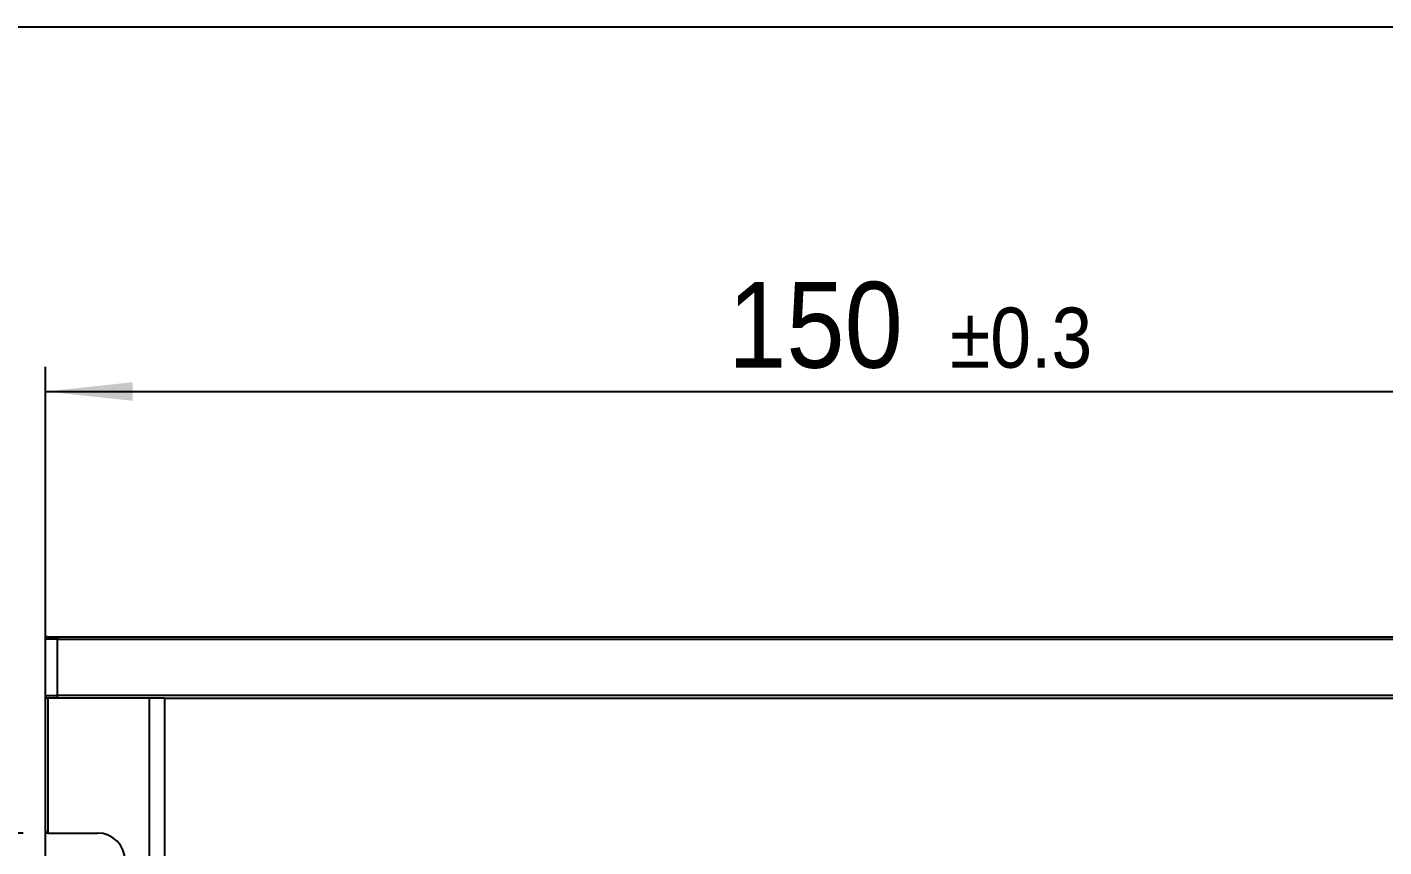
# Model space of a CAD drawing. Header units: millimetres. Extents: x 12 to 584, y 10 to 401.
# Drawn here: x 124.7 to 235.3, y 333.8 to 400.6 of the extents above; entities that cross this region are included whole.
import ezdxf

# ---------------------------------------------------------------- set-up
doc = ezdxf.new("R2010")
doc.units = ezdxf.units.MM
doc.header["$LTSCALE"] = 2
doc.layers.add('尺寸', color=4, linetype='Continuous')
doc.layers.add('草图直线', color=4, linetype='Continuous')
doc.styles.add('SLDTEXTSTYLE3', font='GOTHIC.TTF', dxfattribs={"width": 0.913})
doc.dimstyles.new('SLDDIMSTYLE0', dxfattribs={"dimtxt": 7, "dimasz": 7.112, "dimexe": 0, "dimexo": 0.0625, "dimgap": 1.75, "dimtad": 1, "dimdec": 0, "dimrnd": 1e-09, "dimzin": 12, "dimdsep": 46, "dimtxsty": 'SLDTEXTSTYLE3', "dimsah": 1, "dimcen": 0.09, "dimadec": 0, "dimazin": 3, "dimtol": 1, "dimtp": 0.3, "dimtm": 0.3, "dimtfac": 1, "dimtdec": 1, "dimtofl": 0, "dimtmove": 0, "dimatfit": 3, "dimfxl": 0, "dimfrac": 2, "dimtolj": 1, "dimarcsym": 0})
doc.dimstyles.new('SLDDIMSTYLE2', dxfattribs={"dimtxt": 7, "dimasz": 7.112, "dimexe": 0, "dimexo": 0.0625, "dimgap": 1.75, "dimtad": 1, "dimdec": 1, "dimrnd": 1e-09, "dimzin": 12, "dimdsep": 46, "dimtxsty": 'SLDTEXTSTYLE3', "dimsah": 1, "dimcen": 0.09, "dimadec": 0, "dimazin": 3, "dimtfac": 1, "dimtdec": 1, "dimtmove": 0, "dimatfit": 0, "dimfxl": 0, "dimfrac": 2, "dimtolj": 1, "dimtzin": 12, "dimarcsym": 0})

# ---------------------------------------------------------------- blocks, each defined once
blk = doc.blocks.new('_D')
at = {"layer": '尺寸'}
for p, q in [((126.16, 308.39), (126.16, 372.89)), ((276.16, 308.39), (276.16, 372.89)), ((126.16, 370.89), (276.16, 370.89))]:
    blk.add_line(p, q, dxfattribs=at)
for points in [[(126.16, 370.89), (133.28, 370.13), (133.28, 371.65)], [(276.16, 370.89), (269.05, 371.65), (269.05, 370.13)]]:
    blk.add_solid(points, dxfattribs=at)
at = {"layer": '尺寸', "attachment_point": 1, "style": 'SLDTEXTSTYLE3'}
for s, insert, char_height in [('150', (181.83, 379.83), 7), ('±0.3', (199.93, 377.73), 4.9)]:
    blk.add_mtext(s, dxfattribs=dict(at, insert=insert, char_height=char_height))
blk = doc.blocks.new('_D_2')
at = {"layer": '尺寸'}
for p, q in [((118.33, 334.89), (118.33, 355.82)), ((124.36, 334.89), (116.33, 334.89)), ((118.33, 334.89), (118.33, 330.39)), ((124.36, 330.39), (116.33, 330.39)), ((118.33, 330.39), (118.33, 317.69))]:
    blk.add_line(p, q, dxfattribs=at)
for points in [[(118.33, 334.89), (119.09, 342), (117.57, 342)], [(118.33, 330.39), (117.57, 323.28), (119.09, 323.28)]]:
    blk.add_solid(points, dxfattribs=at)
at = {"layer": '尺寸', "insert": (109.39, 342.89), "char_height": 7, "attachment_point": 1, "rotation": 90, "style": 'SLDTEXTSTYLE3'}
blk.add_mtext('4.5', dxfattribs=at)

msp = doc.modelspace()

# ---------------------------------------------------------------- linework, layer by layer
for p, q in [((127.16, 350.89), (127.16, 350.69)), ((127.16, 350.89), (275.16, 350.89)), ((127.16, 350.69), (126.16, 350.69)), ((126.16, 346.09), (126.16, 350.69)), ((127.16, 350.69), (275.16, 350.69)), ((127.16, 346.09), (127.16, 350.69)), ((126.16, 346.09), (127.16, 346.09)), ((126.16, 335.09), (126.16, 346.09)), ((126.36, 345.89), (126.36, 334.89)), ((127.16, 345.89), (127.16, 346.09)), ((275.16, 346.09), (127.16, 346.09)), ((135.2, 345.89), (127.16, 345.89)), ((134.66, 255.34), (134.66, 345.89)), ((135.86, 345.89), (135.2, 345.89)), ((135.86, 345.89), (135.86, 255.34)), ((135.86, 345.89), (266.46, 345.89)), ((126.36, 334.89), (130.41, 334.89))]:
    msp.add_line(p, q)
for centre, radius, start, end in [((126.36, 350.69), 0.2, 90, 180), ((126.36, 346.09), 0.2, 180, 270), ((126.36, 335.09), 0.2, 180, 270), ((130.41, 332.64), 2.25, 270, 90)]:
    msp.add_arc(centre, radius, start, end)
for points in [[(126.36, 350.89), (126.38, 350.89), (126.39, 350.89), (126.49, 350.89), (126.59, 350.89), (126.72, 350.89), (126.91, 350.89), (127.06, 350.89), (127.16, 350.89)], [(127.16, 345.89), (127.06, 345.89), (126.91, 345.89), (126.72, 345.89), (126.59, 345.89), (126.49, 345.89), (126.39, 345.89), (126.38, 345.89), (126.36, 345.89)]]:
    msp.add_open_spline(points, degree=3, knots=[0, 0, 0, 0, 0.239443, 0.369507, 0.5, 0.630064, 0.760557, 1, 1, 1, 1])
at = {"layer": '草图直线'}
msp.add_line((584.2, 400.6), (12.25, 400.6), dxfattribs=at)

# ---------------------------------------------------------------- dimensions: what is measured, and where the dimension line sits
at = {"layer": '尺寸'}
dim = msp.add_linear_dim(base=(276.16, 370.89), p1=(126.16, 306.39), p2=(276.16, 306.39), dimstyle='SLDDIMSTYLE0', dxfattribs=at)
dim.commit()
dim.dimension.update_dxf_attribs({"geometry": '_D', "text_midpoint": (197.2, 370.89), "dimtype": 160})
dim = msp.add_linear_dim(base=(118.33, 330.39), p1=(126.36, 334.89), p2=(126.36, 330.39), angle=90, dimstyle='SLDDIMSTYLE2', dxfattribs=at)
dim.commit()
dim.dimension.update_dxf_attribs({"geometry": '_D_2', "text_midpoint": (118.33, 349.35), "dimtype": 160})

doc.saveas('drawing.dxf')
